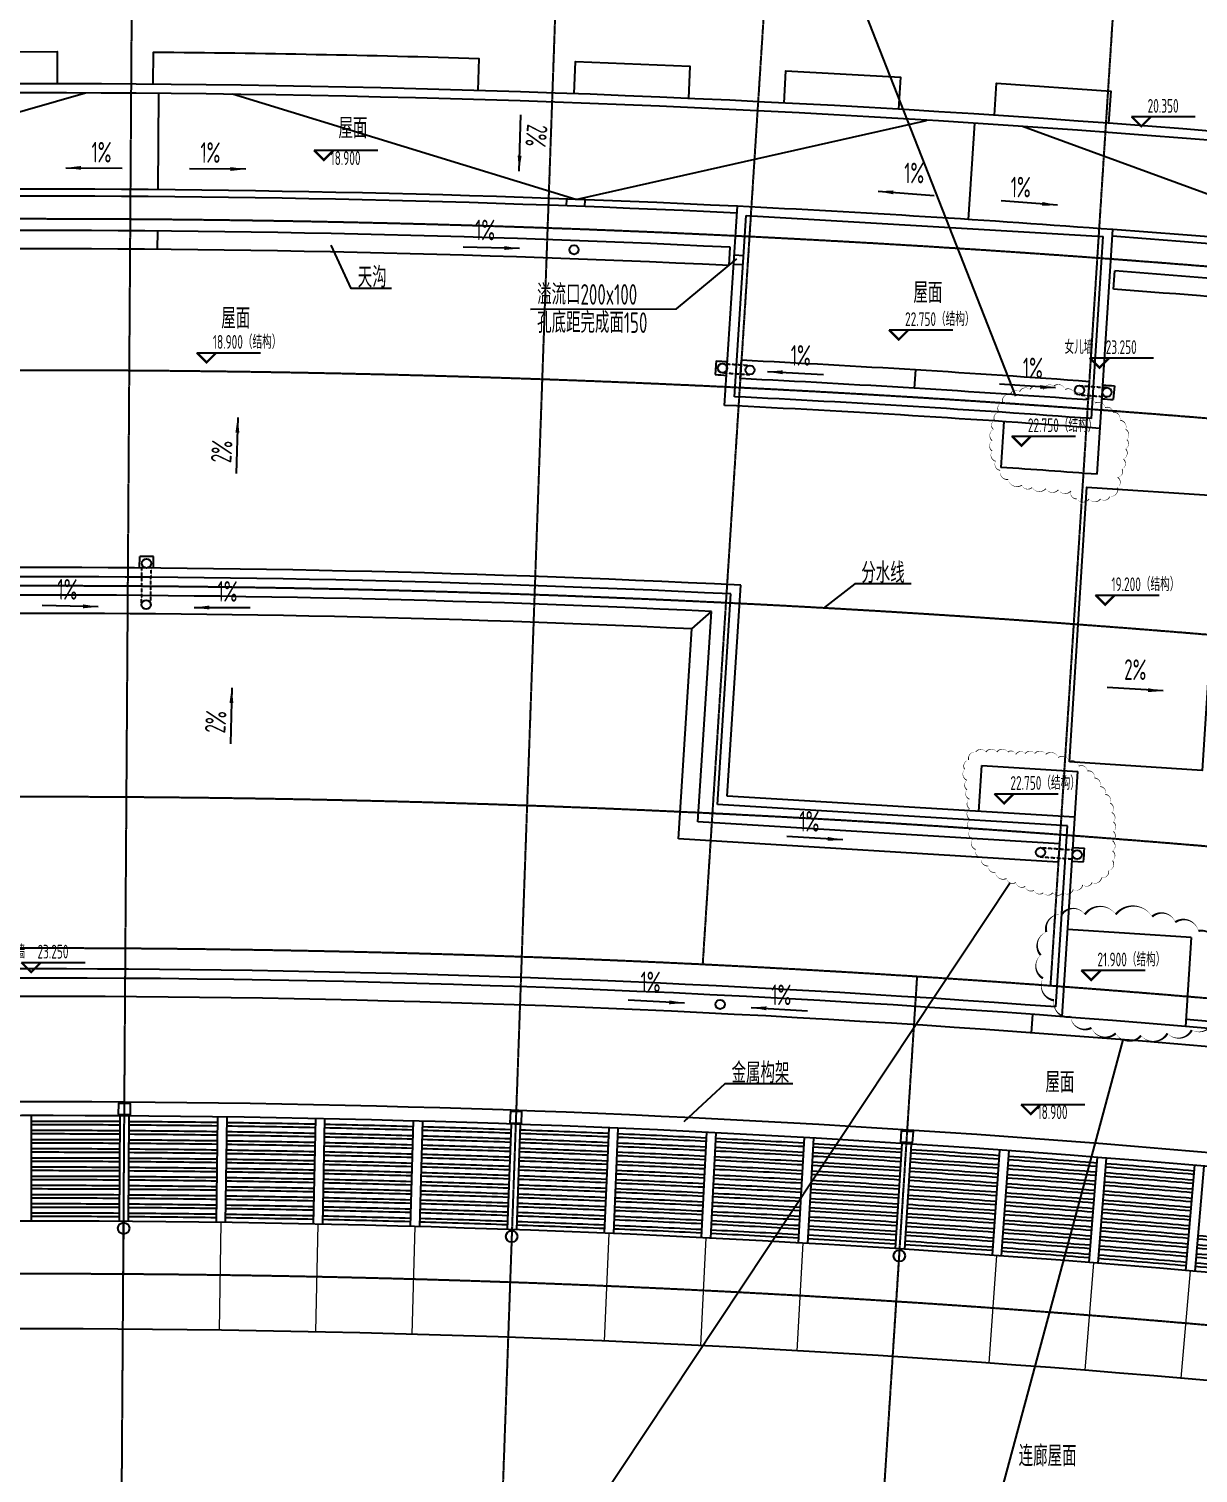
# Model space of a CAD drawing. Header units: millimetres. Extents: x 11677979 to 11902225, y -6694179 to -6308891.
# Drawn here: x 11778660 to 11804155, y -6404823 to -6373334 of the extents above; entities that cross this region are included whole.
import ezdxf
from ezdxf.enums import TextEntityAlignment as Align

# ---------------------------------------------------------------- set-up
doc = ezdxf.new("R2010")
doc.units = ezdxf.units.MM
doc.header["$LTSCALE"] = 10
for name, pattern in [('A2-RG-AXIS$0$CENTER', [2, 1.25, -0.25, 0.25, -0.25]), ('A2-RG-AXIS$0$DOTE', [2.42, 2, -0.2, 0.02, -0.2]), ('A2-RI-RF$0$HIDDEN', [0.375, 0.25, -0.125])]:
    doc.linetypes.add(name, pattern=pattern)
for name, color, linetype in [('A2-RG-AXIS$0$A-GRID', 1, 'A2-RG-AXIS$0$CENTER'), ('A2-RI-RF$0$$0$AUDIT_D_120618114340-341', 1, 'Continuous'), ('A2-RI-RF$0$$2$A-SYMB', 4, 'Continuous'), ('A2-RI-RF$0$A-COLUMN', 9, 'Continuous'), ('A2-RI-RF$0$A-GLAZ', 140, 'Continuous'), ('A2-RI-RF$0$A-HATH', 9, 'Continuous'), ('A2-RI-RF$0$A-ROOF-DRAN', 175, 'Continuous'), ('A2-RI-RF$0$A-ROOF-EDGE', 2, 'Continuous'), ('A2-RI-RF$0$A-SYMB', 4, 'Continuous'), ('A2-RI-RF$0$A-SYMB-AREA', 4, 'Continuous'), ('A2-RI-RF$0$A-SYMB-NAME', 4, 'Continuous'), ('A2-RI-RF$0$an-wall-prht', 2, 'Continuous')]:
    doc.layers.add(name, color=color, linetype=linetype)
doc.layers.add('A2-RI-RF$0$A-DETL-LLIN', color=3, linetype='Continuous', lineweight=5)
doc.layers.add('A2-RI-RF$0$A-DETL-MLIN', color=3, linetype='Continuous', lineweight=9)
doc.styles.add('A2-RI-RF$0$$0$XD2008', font='xd-hzs.shx', dxfattribs={"width": 0.7, "bigfont": 'xd-hztxt.shx'})
doc.styles.add('A2-RI-RF$0$ECADI', font='hzs.shx', dxfattribs={"width": 0.7, "bigfont": 'hztxt.shx'})

# ---------------------------------------------------------------- blocks, each defined once
blk = doc.blocks.new('A2-RG-AXIS')
at = {"layer": 'A2-RG-AXIS$0$A-GRID', "linetype": 'A2-RG-AXIS$0$DOTE'}
for p, q in [((11795338.9, -6362795.8), (11793349.7, -6393734.2)), ((11802922, -6363265.7), (11800933.1, -6394199.2)), ((11780668.1, -6408085.3), (11780940.3, -6367886.2)), ((11790308.6, -6368084.2), (11788882.2, -6408258.9)), ((11797087.9, -6408668.2), (11798031.1, -6393998.6))]:
    blk.add_line(p, q, dxfattribs=at)
for radius, start, end in [(323300, 75.589285, 95.407644), (316700, 75.589285, 95.407644), (313400, 75.589285, 95.407644), (308700, 75.589285, 95.407644), (304100, 75.589285, 95.407644), (300800, 75.589285, 95.407644), (293700, 75.589281, 95.407645)]:
    blk.add_arc((11778730.7, -6694178.7), radius, start, end, dxfattribs=at)
blk = doc.blocks.new('A2-RI-RF$0$5erhfh')
at = {"layer": 'A2-RI-RF$0$A-SYMB-AREA', "style": 'A2-RI-RF$0$ECADI', "width": 0.7}
blk.add_attdef('340M2', text='', height=2.5, dxfattribs=at).set_placement((0, 1.25), align=Align.MIDDLE_LEFT)
at = {"layer": 'A2-RI-RF$0$A-SYMB-NAME', "style": 'A2-RI-RF$0$ECADI', "width": 0.7}
blk.add_attdef('CHINESENAME', (-12.29, 3.09), '', height=4.5, dxfattribs=at)
blk = doc.blocks.new('A2-RI-RF$0$$2$ECADI-TAG-HGHT（国标）')
at = {"color": 1}
blk.add_line((-2.12, 2.12), (11.77, 2.12), dxfattribs=at)
at = {"color": 1, "const_width": 0.5}
blk.add_lwpolyline([(-2.12, 2.12), (0, 0), (2.12, 2.12)], dxfattribs=at)
at = {"style": 'A2-RI-RF$0$$0$XD2008', "width": 0.7}
blk.add_attdef('FL', text='', height=3, dxfattribs=at).set_placement((-2.69, 2.97), align=Align.RIGHT)
for tag, p in [('F.F.L.', (2.28, 2.97)), ('T.O.S.', (2.28, -1.1))]:
    blk.add_attdef(tag, p, '', height=3, dxfattribs=at)
blk = doc.blocks.new('A2-RI-RF$0$5urthfgh')
at = {"layer": 'A2-RI-RF$0$A-COLUMN'}
for points in [[(27831, -1857), (27833, -1607), (28083, -1609), (28081, -1859)], [(36613, -2043), (36622, -1793), (36372, -1784), (36364, -2034)], [(44887, -2455), (44903, -2206), (45153, -2222), (45137, -2471)]]:
    blk.add_lwpolyline(points, close=True, dxfattribs=at)
for centre in [(27940, -4333), (36401, -4512), (44853, -4933)]:
    blk.add_circle(centre, 125, dxfattribs=at)
at = {"layer": 'A2-RI-RF$0$A-DETL-MLIN'}
for p, q in [((27941, -4183), (27925, -6533)), ((30057, -4205), (30025, -6555)), ((32174, -4242), (32124, -6591)), ((34290, -4294), (34224, -6643)), ((36406, -4362), (36323, -6710)), ((38521, -4444), (38421, -6792)), ((40636, -4542), (40519, -6889)), ((42750, -4655), (42616, -7002)), ((44863, -4784), (44712, -7129)), ((46975, -4927), (46807, -7271)), ((49086, -5086), (48901, -7428)), ((51195, -5259), (50994, -7601))]:
    blk.add_line(p, q, dxfattribs=at)
at = {"layer": 'A2-RI-RF$0$A-GLAZ'}
for radius, start, end in [(297025, 89.6313, 90.00408), (296950, 89.63131, 90.00407), (296825, 89.63131, 90.00406), (297025, 89.21995, 89.59272), (296950, 89.21995, 89.59272), (296950, 88.8086, 89.18136), (297025, 88.80859, 89.18137), (296950, 88.39724, 88.77001), (297025, 88.39724, 88.77001), (296950, 87.98589, 88.35865), (297025, 87.98588, 88.35866), (297025, 87.57453, 87.9473), (296750, 89.63132, 90.00406), (296625, 89.63133, 90.00405), (296550, 89.63133, 90.00404), (296550, 89.21998, 89.59269), (296625, 89.21997, 89.59269), (296825, 89.21996, 89.59271), (296750, 89.21996, 89.5927), (296550, 88.80862, 89.18134), (296625, 88.80862, 89.18134), (296750, 88.80861, 89.18135), (296825, 88.8086, 89.18135), (296625, 88.39726, 88.76999), (296750, 88.39725, 88.76999), (296825, 88.39725, 88.77), (296750, 87.9859, 88.35864), (296825, 87.98589, 88.35864), (296750, 87.57455, 87.94728), (296825, 87.57454, 87.94729), (296950, 87.57453, 87.9473), (296825, 87.16319, 87.53593), (296950, 87.16318, 87.53594), (297025, 87.16317, 87.53595), (296950, 86.75182, 87.12459), (297025, 86.75182, 87.12459), (297025, 86.34046, 86.71324), (296425, 89.63134, 90.00404), (296350, 89.63134, 90.00403), (296225, 89.63135, 90.00402), (296225, 89.22, 89.59267), (296425, 89.21998, 89.59268), (296350, 89.21999, 89.59268), (296225, 88.80864, 89.18131), (296350, 88.80864, 89.18132), (296425, 88.80863, 89.18133), (296350, 88.39728, 88.76997), (296425, 88.39728, 88.76997), (296550, 88.39727, 88.76998), (296350, 87.98593, 88.35861), (296425, 87.98592, 88.35862), (296550, 87.98591, 88.35863), (296625, 87.98591, 88.35863), (296425, 87.57457, 87.94726), (296550, 87.57456, 87.94727), (296625, 87.57455, 87.94728), (296550, 87.1632, 87.53592), (296625, 87.1632, 87.53592), (296750, 87.16319, 87.53593), (296625, 86.75184, 87.12457), (296750, 86.75184, 87.12458), (296825, 86.75183, 87.12458), (296750, 86.34048, 86.71322), (296825, 86.34048, 86.71323), (296950, 86.34047, 86.71323), (296825, 85.92912, 86.30187), (296950, 85.92911, 86.30188), (297025, 85.92911, 86.30188), (297025, 85.51775, 85.89053), (296150, 89.63136, 90.00402), (296025, 89.63137, 90.00401), (295950, 89.63137, 90.00401), (295950, 89.22002, 89.59265), (296025, 89.22001, 89.59266), (296150, 89.22, 89.59266), (295950, 88.80866, 89.1813), (296025, 88.80866, 89.1813), (296150, 88.80865, 89.18131), (295950, 88.39731, 88.76994), (296025, 88.3973, 88.76995), (296150, 88.39729, 88.76995), (296225, 88.39729, 88.76996), (296025, 87.98595, 88.35859), (296150, 87.98594, 88.3586), (296225, 87.98593, 88.3586), (296150, 87.57458, 87.94725), (296225, 87.57458, 87.94725), (296350, 87.57457, 87.94726), (296225, 87.16322, 87.5359), (296350, 87.16322, 87.5359), (296425, 87.16321, 87.53591), (296350, 86.75186, 87.12455), (296425, 86.75186, 87.12455), (296550, 86.75185, 87.12456), (296425, 86.3405, 86.7132), (296550, 86.34049, 86.71321), (296625, 86.34049, 86.71321), (296550, 85.92914, 86.30185), (296625, 85.92913, 86.30186), (296750, 85.92913, 86.30187), (296750, 85.51777, 85.89051), (296825, 85.51777, 85.89052), (296950, 85.51776, 85.89052), (296825, 85.10641, 85.47916), (296950, 85.1064, 85.47917), (297025, 85.1064, 85.47917), (295825, 89.63138, 90.004), (295750, 89.63138, 90.00399), (295625, 89.63139, 90.00398), (295625, 89.22004, 89.59263), (295825, 89.22002, 89.59264), (295750, 89.22003, 89.59264), (295625, 88.80868, 89.18127), (295750, 88.80867, 89.18128), (295825, 88.80867, 89.18129), (295750, 88.39732, 88.76993), (295825, 88.39731, 88.76993), (295750, 87.98597, 88.35857), (295825, 87.98596, 88.35858), (295950, 87.98595, 88.35859), (295825, 87.57461, 87.94722), (295950, 87.5746, 87.94723), (296025, 87.57459, 87.94724), (295950, 87.16324, 87.53588), (296025, 87.16324, 87.53588), (296150, 87.16323, 87.53589), (295950, 86.75189, 87.12452), (296025, 86.75188, 87.12453), (296150, 86.75188, 87.12454), (296225, 86.75187, 87.12454), (296150, 86.34052, 86.71318), (296225, 86.34052, 86.71319), (296350, 86.34051, 86.71319), (296225, 85.92916, 86.30183), (296350, 85.92915, 86.30184), (296425, 85.92915, 86.30184), (296350, 85.5178, 85.89049), (296425, 85.51779, 85.89049), (296550, 85.51779, 85.8905), (296625, 85.51778, 85.8905), (296550, 85.10643, 85.47914), (296625, 85.10643, 85.47915), (296750, 85.10642, 85.47916), (295550, 89.6314, 90.00398), (295425, 89.6314, 90.00397), (295350, 89.63141, 90.00397), (295350, 89.22006, 89.59261), (295550, 89.22004, 89.59262), (295425, 89.22005, 89.59262), (295350, 88.8087, 89.18126), (295425, 88.8087, 89.18126), (295550, 88.80869, 89.18127), (295350, 88.39735, 88.7699), (295425, 88.39734, 88.76991), (295550, 88.39733, 88.76992), (295625, 88.39733, 88.76992), (295425, 87.98599, 88.35855), (295550, 87.98598, 88.35856), (295625, 87.98597, 88.35857), (295550, 87.57462, 87.94721), (295625, 87.57462, 87.94721), (295750, 87.57461, 87.94722), (295550, 87.16327, 87.53585), (295625, 87.16326, 87.53586), (295750, 87.16326, 87.53586), (295825, 87.16325, 87.53587), (295625, 86.75191, 87.1245), (295750, 86.7519, 87.12451), (295825, 86.7519, 87.12451), (295750, 86.34055, 86.71316), (295825, 86.34054, 86.71316), (295950, 86.34053, 86.71317), (296025, 86.34053, 86.71317), (295950, 85.92918, 86.30181), (296025, 85.92917, 86.30182), (296150, 85.92917, 86.30183), (296025, 85.51782, 85.89046), (296150, 85.51781, 85.89047), (296225, 85.51781, 85.89048), (296225, 85.10645, 85.47912), (296350, 85.10644, 85.47913), (296425, 85.10644, 85.47914), (295225, 89.63142, 90.00396), (295150, 89.63142, 90.00395), (295025, 89.63143, 90.00394), (294950, 89.63144, 90.00394), (294950, 89.22008, 89.59258), (295025, 89.22008, 89.59259), (295225, 89.22006, 89.5926), (295150, 89.22007, 89.5926), (295025, 88.80872, 89.18124), (295150, 88.80871, 89.18124), (295225, 88.80871, 89.18125), (295025, 88.39737, 88.76988), (295150, 88.39736, 88.76989), (295225, 88.39735, 88.76989), (295150, 87.986, 88.35853), (295225, 87.986, 88.35854), (295350, 87.98599, 88.35855), (295150, 87.57465, 87.94718), (295225, 87.57465, 87.94718), (295350, 87.57464, 87.94719), (295425, 87.57463, 87.9472), (295225, 87.16329, 87.53583), (295350, 87.16328, 87.53584), (295425, 87.16328, 87.53584), (295350, 86.75193, 87.12448), (295425, 86.75192, 87.12449), (295550, 86.75191, 87.1245), (295425, 86.34057, 86.71313), (295550, 86.34056, 86.71314), (295625, 86.34056, 86.71315), (295550, 85.92921, 86.30179), (295625, 85.9292, 86.30179), (295750, 85.92919, 86.3018), (295825, 85.92919, 86.30181), (295750, 85.51784, 85.89045), (295825, 85.51783, 85.89045), (295950, 85.51782, 85.89046), (295950, 85.10647, 85.4791), (296025, 85.10647, 85.47911), (296150, 85.10646, 85.47912), (294950, 88.80873, 89.18123), (294950, 88.39737, 88.76988), (294950, 87.98602, 88.35852), (295025, 87.98601, 88.35853), (294950, 87.57466, 87.94717), (295025, 87.57466, 87.94717), (294950, 87.16331, 87.53581), (295025, 87.1633, 87.53582), (295150, 87.1633, 87.53583), (295025, 86.75195, 87.12446), (295150, 86.75194, 87.12447), (295225, 86.75194, 87.12448), (295150, 86.34059, 86.71312), (295225, 86.34058, 86.71312), (295350, 86.34057, 86.71313), (295350, 85.92922, 86.30177), (295425, 85.92921, 86.30178), (295425, 85.51786, 85.89042), (295550, 85.51785, 85.89043), (295625, 85.51785, 85.89044), (295550, 85.1065, 85.47908), (295625, 85.10649, 85.47908), (295750, 85.10648, 85.47909), (295825, 85.10648, 85.4791), (294950, 86.75195, 87.12446), (294950, 86.3406, 86.7131), (295025, 86.34059, 86.71311), (294950, 85.92924, 86.30175), (295025, 85.92924, 86.30175), (295150, 85.92923, 86.30176), (295225, 85.92923, 86.30177), (295150, 85.51788, 85.89041), (295225, 85.51787, 85.89041), (295350, 85.51786, 85.89042), (295225, 85.10652, 85.47906), (295350, 85.10651, 85.47907), (295425, 85.1065, 85.47907), (295425, 84.69515, 85.06772), (295550, 84.69514, 85.06772), (295625, 84.69514, 85.06773), (294950, 85.51789, 85.89039), (295025, 85.51789, 85.8904), (294950, 85.10654, 85.47904), (295025, 85.10653, 85.47904), (295150, 85.10652, 85.47905), (295150, 84.69517, 85.0677), (295225, 84.69516, 85.0677), (295350, 84.69515, 85.06771), (294950, 84.69518, 85.06768), (295025, 84.69518, 85.06769)]:
    blk.add_arc((25944, -299026), radius, start, end, dxfattribs=at)
at = {"layer": 'A2-RI-RF$0$an-wall-prht'}
for p, q in [((25923, -1876), (25924, -4176)), ((27856, -1882), (27841, -4182)), ((28056, -1884), (28041, -4184)), ((29990, -1904), (29957, -4203)), ((30190, -1906), (30157, -4206)), ((32123, -1940), (32074, -4240)), ((32323, -1945), (32274, -4244)), ((34255, -1992), (34190, -4291)), ((34455, -1998), (34390, -4297)), ((36388, -2060), (36306, -4358)), ((36588, -2067), (36506, -4365)), ((38519, -2142), (38421, -4440)), ((38719, -2151), (38621, -4449)), ((40651, -2240), (40536, -4537)), ((40850, -2250), (40736, -4547)), ((42781, -2354), (42650, -4650)), ((42981, -2365), (42850, -4661)), ((44911, -2482), (44763, -4777)), ((45110, -2495), (44963, -4790)), ((47039, -2626), (46875, -4920)), ((47239, -2640), (47074, -4934)), ((49166, -2785), (48986, -5078)), ((49366, -2801), (49185, -5093)), ((51293, -2959), (51096, -5251)), ((51492, -2976), (51295, -5268))]:
    blk.add_line(p, q, dxfattribs=at)
for centre, radius, start, end in [((25943, -299026), 297150, 76.9335, 94.06187), ((25944, -299026), 297450, 76.99055, 94.00515), ((25944, -299026), 294850, 76.49368, 94.50202), ((25944, -299026), 292500, 76.03854, 94.95868)]:
    blk.add_arc(centre, radius, start, end, dxfattribs=at)
blk = doc.blocks.new('A2-RI-RF')
at = {"layer": 'A2-RI-RF$0$$0$AUDIT_D_120618114340-341'}
for p, q in [((11789348.9, -6376432.7), (11789386.6, -6375205.8)), ((11779467, -6376364.2), (11780694.4, -6376372.8)), ((11783388.5, -6376392.7), (11782161, -6376386.4)), ((11797178.2, -6376874.7), (11798402, -6376968.9)), ((11801088.1, -6377176.6), (11799864.1, -6377084.8)), ((11789358.7, -6378122.4), (11788131.7, -6378090.5)), ((11794762.3, -6380806.7), (11795988.3, -6380867.2)), ((11801047.6, -6381161.7), (11799822.9, -6381079.8)), ((11783213.5, -6381803.9), (11783183.6, -6383031)), ((11780174.7, -6385933.7), (11778947.5, -6385907.8)), ((11782261.1, -6385952.6), (11783488.6, -6385948.8)), ((11783083, -6387698.5), (11783053.1, -6388925.6)), ((11803395.5, -6387770), (11802170.2, -6387696.5)), ((11796409.2, -6391016.9), (11795184.1, -6390940.9)), ((11792955.1, -6394573.4), (11791729.2, -6394512.5)), ((11794410.3, -6394671.3), (11795635.5, -6394744.9))]:
    blk.add_line(p, q, dxfattribs=at)
at = {"layer": 'A2-RI-RF$0$$0$AUDIT_D_120618114340-341', "extrusion": (0, 0, -1)}
for points in [[(-11789403.2, -6376101.7), (-11789319.1, -6376098.6), (-11789348.7, -6376436.6)], [(-11779799.8, -6376322.5), (-11779799.8, -6376406.6), (-11779463.1, -6376364.3)], [(-11783056.2, -6376346.9), (-11783055.2, -6376431), (-11783392.4, -6376392.8)], [(-11797513.1, -6376856.3), (-11797507.2, -6376940.3), (-11797174.2, -6376874.5)], [(-11800759.8, -6377107.8), (-11800753, -6377191.7), (-11801092, -6377177)], [(-11789027.5, -6378069.8), (-11789024.8, -6378153.8), (-11789362.7, -6378122.6)], [(-11795096.6, -6380779.1), (-11795093, -6380863.1), (-11794758.4, -6380806.6)], [(-11800712.9, -6381183.5), (-11800718, -6381099.5), (-11801051.5, -6381161.9)], [(-11783249.5, -6382137.4), (-11783165.3, -6382135.9), (-11783213.5, -6381800)], [(-11779843.2, -6385882.7), (-11779840.9, -6385966.8), (-11780178.6, -6385933.9)], [(-11782593.5, -6385907.5), (-11782594.3, -6385991.7), (-11782257.2, -6385952.7)], [(-11783119, -6388032), (-11783034.9, -6388030.5), (-11783083.1, -6387694.6)], [(-11803060.9, -6387794.1), (-11803065.4, -6387710.1), (-11803399.4, -6387770.2)], [(-11796080, -6390952.3), (-11796074.3, -6391036.3), (-11796413.1, -6391017.2)], [(-11792620.8, -6394600.9), (-11792624.5, -6394516.9), (-11792959, -6394573.6)], [(-11794744.9, -6394647.3), (-11794740.3, -6394731.3), (-11794406.4, -6394671.1)]]:
    blk.add_solid(points, dxfattribs=at)
at = {"layer": 'A2-RI-RF$0$A-HATH'}
for p, q in [((11772363.2, -6376892.6), (11779892.4, -6374730.8)), ((11781477.6, -6376840.7), (11781495.7, -6374740.7)), ((11790589.6, -6377050.4), (11783099, -6374758.6)), ((11790589.6, -6377050.4), (11798231.6, -6375329.1)), ((11799150.6, -6377490.3), (11799286, -6375390.7)), ((11807683.1, -6378152.3), (11800325.6, -6375463.9)), ((11790383.8, -6377193), (11790389.4, -6377043)), ((11790783.5, -6377207.9), (11790789.2, -6377057.9))]:
    blk.add_line(p, q, dxfattribs=at)
at = {"layer": 'A2-RI-RF$0$A-HATH', "linetype": 'A2-RI-RF$0$HIDDEN'}
for p, q in [((11781118.4, -6385887.7), (11781124.9, -6385088)), ((11781318.4, -6385889.3), (11781324.8, -6385089.6)), ((11800726.1, -6391186), (11801424.8, -6391231.7)), ((11800713.1, -6391385.6), (11801411.8, -6391431.2))]:
    blk.add_line(p, q, dxfattribs=at)
for centre, radius, start, end in [((11803181.7, -6240385.3), 140560.7, 266.16926, 266.413604), ((11803195.9, -6240171.2), 140975.2, 266.169402, 266.413875), ((11812123.9, -6240948.2), 140560.7, 265.697217, 265.941561), ((11812139.3, -6240734.1), 140975.2, 265.696947, 265.94142)]:
    blk.add_arc(centre, radius, start, end, dxfattribs=at)
at = {"layer": 'A2-RI-RF$0$A-ROOF-DRAN'}
for p, q in [((11781465.9, -6378140.6), (11781470.2, -6377740.6)), ((11793928.1, -6378494.3), (11793953.9, -6378095.1)), ((11802310.5, -6379009.6), (11802336.1, -6378610.4)), ((11793643.1, -6380571.9), (11793626.4, -6380871.5)), ((11794171.1, -6380959.1), (11794196.8, -6380559.8)), ((11797991.7, -6380770), (11797964.2, -6381169.1)), ((11801754.5, -6381425), (11801783.8, -6381026.1)), ((11802330.6, -6381117.3), (11802306, -6381416.3)), ((11781074.9, -6385087.6), (11781076.9, -6384837.6)), ((11781374.8, -6385090), (11781376.9, -6384840)), ((11793118.8, -6386414.9), (11793544.1, -6386034.6)), ((11793249.2, -6390621.9), (11793544.1, -6386034.6)), ((11792824.3, -6390996.7), (11793118.8, -6386414.9)), ((11801132.2, -6391102.8), (11793249.2, -6390621.9)), ((11801106.5, -6391502), (11792824.3, -6390996.7)), ((11801132.2, -6391102.8), (11801106.5, -6391502)), ((11801428, -6391181.8), (11801677.5, -6391198)), ((11801408.5, -6391481.1), (11801658, -6391497.4)), ((11800525.2, -6395222.1), (11800554.2, -6394823.2))]:
    blk.add_line(p, q, dxfattribs=at)
for centre in [(11790548.2, -6378149.6), (11793784.4, -6380731.7), (11794383.6, -6380770.5), (11801567.7, -6381212), (11802168.7, -6381256.1), (11781225.7, -6384988.8), (11781218.4, -6385888.5), (11800719.6, -6391285.8), (11801518.1, -6391338), (11793732.6, -6394604.1)]:
    blk.add_circle(centre, 100, dxfattribs=at)
for centre, radius, start, end in [((11778730.7, -6694178.7), 316450, 87.242651, 93.96887), ((11778730.7, -6694178.7), 316050, 87.243854, 93.968137), ((11778730.7, -6694178.7), 316450, 77.263451, 85.722076), ((11778730.7, -6694178.7), 316050, 84.141711, 85.721318), ((11814688.4, -6065173.3), 316100, 266.18253, 266.227847), ((11778730.7, -6694178.7), 314000, 85.789695, 87.176759), ((11814688.4, -6065173.3), 316400, 266.183123, 266.228397), ((11778730.7, -6694178.7), 313600, 85.789695, 87.177851), ((11824775.3, -6065815.1), 316100, 265.882007, 265.928291), ((11824775.3, -6065815.1), 316400, 265.882424, 265.927698), ((11778730.7, -6694178.7), 309350, 89.509891, 89.565455), ((11778730.7, -6694178.7), 308500, 87.247739, 93.954159), ((11778730.7, -6694178.7), 308700, 85.762642, 87.135763), ((11778730.7, -6694178.7), 308100, 87.323338, 93.954159), ((11492974.2, -6371206.5), 309350, 356.239145, 356.294709), ((11778730.7, -6694178.7), 299750, 77.098571, 93.898358)]:
    blk.add_arc(centre, radius, start, end, dxfattribs=at)
at = {"layer": 'A2-RI-RF$0$A-ROOF-EDGE'}
for p, q in [((11793830.7, -6381543.2), (11794112.1, -6377201.4)), ((11794043.4, -6381353.3), (11794299.3, -6377404.5)), ((11794299.3, -6377404.5), (11802083.6, -6377862.4)), ((11801950.9, -6383044), (11802293.7, -6377711.3)), ((11801830.7, -6381831.7), (11802083.6, -6377862.4)), ((11794242.5, -6378281.2), (11794042.9, -6378268.2)), ((11794229.6, -6378480.8), (11794030, -6378467.8)), ((11799918.4, -6381896.7), (11799854.3, -6382894.6)), ((11793674.1, -6390247), (11793969.4, -6385654.8)), ((11793886.6, -6390059.6), (11794182, -6385465.2)), ((11799374.6, -6390394.5), (11799438.7, -6389396.5)), ((11799438.7, -6389396.5), (11801534.6, -6389524.4)), ((11801190.9, -6394870.2), (11801534.6, -6389524.4)), ((11801470.4, -6390522.3), (11793886.6, -6390059.6)), ((11801307.9, -6390712.8), (11793674.1, -6390247)), ((11801054.1, -6394659.5), (11801307.9, -6390712.8)), ((11804007.2, -6393143.9), (11801313, -6392970.7)), ((11804007.2, -6393143.9), (11803882.4, -6395084.4))]:
    blk.add_line(p, q, dxfattribs=at)
for points in [[(11776780.5, -6374534.7), (11776776.5, -6373834.7), (11779276.5, -6373829.2), (11779275.6, -6374529.2)], [(11790550.5, -6374747.3), (11790576.6, -6374047.8), (11793074.5, -6374150), (11793043.4, -6374849.3)], [(11795132.7, -6374949.8), (11795168.9, -6374250.8), (11797665.1, -6374388.8), (11797624, -6375087.6)], [(11799713.8, -6375218.2), (11799759.9, -6374519.7), (11802253.9, -6374693.6), (11802202.8, -6375391.7)], [(11801347.9, -6389315.4), (11801732.3, -6383327.7), (11804626.4, -6383513.8), (11804241.4, -6389501.4), (11801347.9, -6389315.4)]]:
    blk.add_lwpolyline(points, dxfattribs=at)
blk.add_lwpolyline([(11781371.5, -6374539.6), (11781377.5, -6373839.7, -0.0055388), (11788473.4, -6373976.9), (11788452.4, -6374676.6)], format="xyb", dxfattribs=at)
for centre, radius, start, end in [((11778730.7, -6694178.7), 319650, 76.756883, 94.239677), ((11778730.7, -6694178.7), 319450, 76.756883, 94.239677), ((11778729.8, -6694178.8), 317350, 87.222766, 93.970354), ((11778729.8, -6694178.8), 317200, 87.223207, 93.970081), ((11778487.2, -6693816.1), 317000, 85.693068, 87.174765), ((11778729.8, -6694178.8), 317350, 76.923875, 85.741033), ((11778729.8, -6694178.8), 317200, 77.207179, 85.740758), ((11778730.7, -6694178.7), 313000, 85.733779, 87.234827), ((11778730.7, -6694178.7), 313200, 85.770329, 87.197633), ((11778730.7, -6694178.7), 312000, 85.731896, 86.117894), ((11778730.7, -6694178.7), 308900, 87.172336, 93.991807), ((11778730.7, -6694178.7), 309100, 87.134709, 93.955093), ((11778730.7, -6694178.7), 300350, 85.737578, 93.975972), ((11778730.7, -6694178.7), 300150, 85.193143, 94.958671), ((11779033.9, -6691537.4), 297491.9, 82.054384, 85.208682), ((11778729.8, -6694178.8), 300300, 82.066588, 85.193485)]:
    blk.add_arc(centre, radius, start, end, dxfattribs=at)
at = {"layer": 'A2-RI-RF$0$A-SYMB'}
for points in [[(11786565.1, -6378992.6), (11785686.1, -6378990.8), (11785253.7, -6378051.3)], [(11789598.3, -6379444), (11792784.6, -6379436.4), (11794098.1, -6378350.8)], [(11797902.1, -6385435.5), (11796666.8, -6385435.5), (11795985.6, -6385961.3)], [(11795314.7, -6396338.3), (11793838.1, -6396338.3), (11792938.1, -6397166.3)]]:
    blk.add_lwpolyline(points, dxfattribs=at)
at = {"layer": 'Defpoints', "color": 6}
for p, q in [((11800180.2, -6381340.3), (11790534.9, -6356764.3)), ((11800055, -6391955.7), (11780272.5, -6421755.7)), ((11802511, -6395373.5), (11795774, -6420364.9))]:
    blk.add_line(p, q, dxfattribs=at)
for points in [[(11800784.4, -6381196.1, 0, 20, 0.5205671), (11800486, -6381196.1, 0, 20, 0.5205671), (11800486, -6381196.1, 0, 20, 0.5205671), (11800262.2, -6381245.8, 0, 20, 0.5205671), (11800262.2, -6381245.8, 0, 20, 0.5205671), (11800063.3, -6381295.5, 0, 20, 0.5205671), (11800063.3, -6381295.5, 0, 20, 0.5205671), (11799889.3, -6381469.4, 0, 20, 0.5205671), (11799889.3, -6381469.4, 0, 20, 0.5205671), (11799814.7, -6381693, 0, 20, 0.5205671), (11799814.7, -6381693, 0, 20, 0.5205671), (11799715.2, -6381866.9, 0, 20, 0.5205671), (11799715.2, -6381866.9, 0, 20, 0.5205671), (11799690.4, -6382065.6, 0, 20, 0.5205671), (11799690.4, -6382065.6, 0, 20, 0.5205671), (11799665.5, -6382314, 0, 20, 0.5205671), (11799665.5, -6382314, 0, 20, 0.5205671), (11799665.5, -6382537.6, 0, 20, 0.5205671), (11799665.5, -6382537.6, 0, 20, 0.5205671), (11799740.1, -6382761.2, 0, 20, 0.5205671), (11799740.1, -6382761.2, 0, 20, 0.5205671), (11799839.5, -6382959.9, 0, 20, 0.5205671), (11799839.5, -6382959.9, 0, 20, 0.5205671), (11800013.6, -6383158.6, 0, 20, 0.5205671), (11800013.6, -6383158.6, 0, 20, 0.5205671), (11800312, -6383282.8, 0, 20, 0.5205671), (11800312, -6383282.8, 0, 20, 0.5205671), (11800535.7, -6383332.5, 0, 20, 0.5205671), (11800535.7, -6383332.5, 0, 20, 0.5205671), (11800834.1, -6383357.4, 0, 20, 0.5205671), (11800834.1, -6383357.4, 0, 20, 0.5205671), (11801107.6, -6383382.2, 0, 20, 0.5205671), (11801107.6, -6383382.2, 0, 20, 0.5205671), (11801381.1, -6383407, 0, 20, 0.5205671), (11801381.1, -6383407, 0, 20, 0.5205671), (11801505.4, -6383580.9, 0, 20, 0.5205671), (11801505.4, -6383580.9, 0, 20, 0.5205671), (11801778.9, -6383580.9, 0, 20, 0.5205671), (11801778.9, -6383580.9, 0, 20, 0.5205671), (11802027.6, -6383580.9, 0, 20, 0.5205671), (11802027.6, -6383580.9, 0, 20, 0.5205671), (11802226.5, -6383531.3, 0, 20, 0.5205671), (11802226.5, -6383531.3, 0, 20, 0.5205671), (11802400.5, -6383332.5, 0, 20, 0.5205671), (11802400.5, -6383332.5, 0, 20, 0.5205671), (11802400.5, -6383108.9, 0, 20, 0.5205671), (11802400.5, -6383108.9, 0, 20, 0.5205671), (11802500, -6382935, 0, 20, 0.5205671), (11802500, -6382935, 0, 20, 0.5205671), (11802524.9, -6382711.5, 0, 20, 0.5205671), (11802524.9, -6382711.5, 0, 20, 0.5205671), (11802574.6, -6382487.9, 0, 20, 0.5205671), (11802574.6, -6382487.9, 0, 20, 0.5205671), (11802599.5, -6382289.2, 0, 20, 0.5205671), (11802599.5, -6382289.2, 0, 20, 0.5205671), (11802574.6, -6382065.6, 0, 20, 0.5205671), (11802574.6, -6382065.6, 0, 20, 0.5205671), (11802450.3, -6381866.9, 0, 20, 0.5205671), (11802450.3, -6381866.9, 0, 20, 0.5205671), (11802301.1, -6381693, 0, 20, 0.5205671), (11802301.1, -6381693, 0, 20, 0.5205671), (11802127, -6381593.6, 0, 20, 0.5205671), (11802127, -6381593.6, 0, 20, 0.5205671), (11801903.3, -6381494.2, 0, 20, 0.5205671), (11801903.3, -6381494.2, 0, 20, 0.5205671), (11801704.4, -6381394.9, 0, 20, 0.5205671), (11801704.4, -6381394.9, 0, 20, 0.5205671), (11801455.7, -6381295.5, 0, 20, 0.5205671), (11801455.7, -6381295.5, 0, 20, 0.5205671), (11801256.8, -6381196.1, 0, 20, 0.5205671), (11801256.8, -6381196.1, 0, 20, 0.5205671), (11801008.2, -6381121.6, 0, 20, 0.5205671), (11801008.2, -6381121.6, 0, 20, 0.5205671), (11800784.4, -6381196.1, 0, 0, 0)], [(11800008.7, -6389100.8, 0, 20, 0.5205671), (11799768.7, -6389100.8, 0, 20, 0.5205671), (11799768.7, -6389100.8, 0, 20, 0.5205671), (11799528.6, -6389100.8, 0, 20, 0.5205671), (11799528.6, -6389100.8, 0, 20, 0.5205671), (11799305.6, -6389100.8, 0, 20, 0.5205671), (11799305.6, -6389100.8, 0, 20, 0.5205671), (11799151.3, -6389272.2, 0, 20, 0.5205671), (11799151.3, -6389272.2, 0, 20, 0.5205671), (11799065.6, -6389477.8, 0, 20, 0.5205671), (11799065.6, -6389477.8, 0, 20, 0.5205671), (11799117, -6389717.6, 0, 20, 0.5205671), (11799117, -6389717.6, 0, 20, 0.5205671), (11799117, -6389923.2, 0, 20, 0.5205671), (11799117, -6389923.2, 0, 20, 0.5205671), (11799168.5, -6390128.8, 0, 20, 0.5205671), (11799168.5, -6390128.8, 0, 20, 0.5205671), (11799168.5, -6390334.4, 0, 20, 0.5205671), (11799168.5, -6390334.4, 0, 20, 0.5205671), (11799185.6, -6390574.3, 0, 20, 0.5205671), (11799185.6, -6390574.3, 0, 20, 0.5205671), (11799185.6, -6390797, 0, 20, 0.5205671), (11799185.6, -6390797, 0, 20, 0.5205671), (11799237, -6391002.6, 0, 20, 0.5205671), (11799237, -6391002.6, 0, 20, 0.5205671), (11799305.6, -6391225.3, 0, 20, 0.5205671), (11799305.6, -6391225.3, 0, 20, 0.5205671), (11799425.7, -6391396.7, 0, 20, 0.5205671), (11799425.7, -6391396.7, 0, 20, 0.5205671), (11799580, -6391585.1, 0, 20, 0.5205671), (11799580, -6391585.1, 0, 20, 0.5205671), (11799734.3, -6391722.2, 0, 20, 0.5205671), (11799734.3, -6391722.2, 0, 20, 0.5205671), (11799974.4, -6391859.3, 0, 20, 0.5205671), (11799974.4, -6391859.3, 0, 20, 0.5205671), (11800180.2, -6391944.9, 0, 20, 0.5205671), (11800180.2, -6391944.9, 0, 20, 0.5205671), (11800386, -6392030.6, 0, 20, 0.5205671), (11800386, -6392030.6, 0, 20, 0.5205671), (11800574.6, -6392116.3, 0, 20, 0.5205671), (11800574.6, -6392116.3, 0, 20, 0.5205671), (11800780.4, -6392167.7, 0, 20, 0.5205671), (11800780.4, -6392167.7, 0, 20, 0.5205671), (11800986.2, -6392167.7, 0, 20, 0.5205671), (11800986.2, -6392167.7, 0, 20, 0.5205671), (11801209.1, -6392167.7, 0, 20, 0.5205671), (11801209.1, -6392167.7, 0, 20, 0.5205671), (11801432.1, -6392099.1, 0, 20, 0.5205671), (11801432.1, -6392099.1, 0, 20, 0.5205671), (11801637.8, -6391996.3, 0, 20, 0.5205671), (11801637.8, -6391996.3, 0, 20, 0.5205671), (11801843.6, -6391944.9, 0, 20, 0.5205671), (11801843.6, -6391944.9, 0, 20, 0.5205671), (11802049.4, -6391842.1, 0, 20, 0.5205671), (11802049.4, -6391842.1, 0, 20, 0.5205671), (11802203.7, -6391687.9, 0, 20, 0.5205671), (11802203.7, -6391687.9, 0, 20, 0.5205671), (11802289.5, -6391465.2, 0, 20, 0.5205671), (11802289.5, -6391465.2, 0, 20, 0.5205671), (11802289.5, -6391259.6, 0, 20, 0.5205671), (11802289.5, -6391259.6, 0, 20, 0.5205671), (11802289.5, -6391036.9, 0, 20, 0.5205671), (11802289.5, -6391036.9, 0, 20, 0.5205671), (11802306.6, -6390831.3, 0, 20, 0.5205671), (11802306.6, -6390831.3, 0, 20, 0.5205671), (11802306.6, -6390625.7, 0, 20, 0.5205671), (11802306.6, -6390625.7, 0, 20, 0.5205671), (11802272.3, -6390420.1, 0, 20, 0.5205671), (11802272.3, -6390420.1, 0, 20, 0.5205671), (11802238, -6390214.5, 0, 20, 0.5205671), (11802238, -6390214.5, 0, 20, 0.5205671), (11802135.1, -6390026, 0, 20, 0.5205671), (11802135.1, -6390026, 0, 20, 0.5205671), (11802015.1, -6389854.7, 0, 20, 0.5205671), (11802015.1, -6389854.7, 0, 20, 0.5205671), (11801895.1, -6389666.2, 0, 20, 0.5205671), (11801895.1, -6389666.2, 0, 20, 0.5205671), (11801740.7, -6389512, 0, 20, 0.5205671), (11801740.7, -6389512, 0, 20, 0.5205671), (11801552.1, -6389409.2, 0, 20, 0.5205671), (11801552.1, -6389409.2, 0, 20, 0.5205671), (11801346.3, -6389306.4, 0, 20, 0.5205671), (11801346.3, -6389306.4, 0, 20, 0.5205671), (11801106.2, -6389220.8, 0, 20, 0.5205671), (11801106.2, -6389220.8, 0, 20, 0.5205671), (11800831.9, -6389152.2, 0, 20, 0.5205671), (11800831.9, -6389152.2, 0, 20, 0.5205671), (11800591.8, -6389135.1, 0, 20, 0.5205671), (11800591.8, -6389135.1, 0, 20, 0.5205671), (11800386, -6389135.1, 0, 20, 0.5205671), (11800386, -6389135.1, 0, 20, 0.5205671), (11800180.2, -6389152.2, 0, 20, 0.5205671), (11800180.2, -6389152.2, 0, 20, 0.5205671), (11800008.7, -6389100.8, 0, 0, 0)], [(11802358.9, -6392641.6, 0, 50, 0.5205671), (11801685.9, -6392641.6, 0, 50, 0.5205671), (11801685.9, -6392641.6, 0, 50, 0.5205671), (11801181.2, -6392641.6, 0, 50, 0.5205671), (11801181.2, -6392641.6, 0, 50, 0.5205671), (11800844.7, -6393025.8, 0, 50, 0.5205671), (11800844.7, -6393025.8, 0, 50, 0.5205671), (11800724.5, -6393530.1, 0, 50, 0.5205671), (11800724.5, -6393530.1, 0, 50, 0.5205671), (11800772.6, -6394034.4, 0, 50, 0.5205671), (11800772.6, -6394034.4, 0, 50, 0.5205671), (11801012.9, -6394514.7, 0, 50, 0.5205671), (11801012.9, -6394514.7, 0, 50, 0.5205671), (11801373.4, -6394874.9, 0, 50, 0.5205671), (11801373.4, -6394874.9, 0, 50, 0.5205671), (11801830.1, -6395115.1, 0, 50, 0.5205671), (11801830.1, -6395115.1, 0, 50, 0.5205671), (11802358.9, -6395235.1, 0, 50, 0.5205671), (11802358.9, -6395235.1, 0, 50, 0.5205671), (11802911.7, -6395283.2, 0, 50, 0.5205671), (11802911.7, -6395283.2, 0, 50, 0.5205671), (11803488.6, -6395235.1, 0, 50, 0.5205671), (11803488.6, -6395235.1, 0, 50, 0.5205671), (11804017.3, -6395163.1, 0, 50, 0.5205671), (11804017.3, -6395163.1, 0, 50, 0.5205671), (11804498.1, -6394923, 0, 50, 0.5205671)], [(11804546.1, -6393362, 0, 50, 0.5205671), (11804161.6, -6393001.8, 0, 50, 0.5205671), (11804161.6, -6393001.8, 0, 50, 0.5205671), (11803656.8, -6392809.7, 0, 50, 0.5205671), (11803656.8, -6392809.7, 0, 50, 0.5205671), (11803152.1, -6392689.7, 0, 50, 0.5205671), (11803152.1, -6392689.7, 0, 50, 0.5205671), (11802358.9, -6392641.6, 0, 0, 0)]]:
    blk.add_lwpolyline(points, format="xyseb", dxfattribs=at)
ref = blk.add_blockref('A2-RI-RF$0$5erhfh', (11786296.6, -6378356.1), dxfattribs=dict(xscale=100, yscale=100, zscale=100))
ref.add_attrib('CHINESENAME', '屋面', (11785411.3, -6375721.7), dxfattribs={"layer": 'A2-RI-RF$0$A-SYMB-NAME', "height": 450, "style": 'A2-RI-RF$0$ECADI', "width": 0.7})
ref = blk.add_blockref('A2-RI-RF$0$5erhfh', (11789125.7, -6375896.6), dxfattribs=dict(xscale=99.99999999968377, yscale=99.99999999968377, zscale=99.99999999968377, rotation=264.2338512096314))
ref.add_attrib('CHINESENAME', '2%%%', (11789528, -6375399.4), dxfattribs={"layer": 'A2-RI-RF$0$A-SYMB-NAME', "height": 450, "rotation": 264.23385, "style": 'A2-RI-RF$0$ECADI', "width": 0.7})
ref = blk.add_blockref('A2-RI-RF$0$5erhfh', (11780557.8, -6376599.6), dxfattribs=dict(xscale=99.99999999968374, yscale=99.99999999968374, zscale=99.99999999968374, rotation=359.5617199320547))
ref.add_attrib('CHINESENAME', '1%%%', (11780025.4, -6376245.2), dxfattribs={"layer": 'A2-RI-RF$0$A-SYMB-NAME', "height": 450, "rotation": 359.56172, "style": 'A2-RI-RF$0$ECADI', "width": 0.7})
ref = blk.add_blockref('A2-RI-RF$0$5erhfh', (11782932.5, -6376607.2), dxfattribs=dict(xscale=99.99999999968374, yscale=99.99999999968374, zscale=99.99999999968374, rotation=359.5617199320547))
ref.add_attrib('CHINESENAME', '1%%%', (11782400, -6376252.9), dxfattribs={"layer": 'A2-RI-RF$0$A-SYMB-NAME', "height": 450, "rotation": 359.56172, "style": 'A2-RI-RF$0$ECADI', "width": 0.7})
ref = blk.add_blockref('A2-RI-RF$0$5erhfh', (11798278.9, -6377053.1), dxfattribs=dict(xscale=99.99999999968374, yscale=99.99999999968374, zscale=99.99999999968374, rotation=359.5617199320547))
ref.add_attrib('CHINESENAME', '1%%%', (11797746.4, -6376698.8), dxfattribs={"layer": 'A2-RI-RF$0$A-SYMB-NAME', "height": 450, "rotation": 359.56172, "style": 'A2-RI-RF$0$ECADI', "width": 0.7})
ref = blk.add_blockref('A2-RI-RF$0$5erhfh', (11800601.5, -6377360.8), dxfattribs=dict(xscale=99.99999999968374, yscale=99.99999999968374, zscale=99.99999999968374, rotation=359.5617199320547))
ref.add_attrib('CHINESENAME', '1%%%', (11800069, -6377006.5), dxfattribs={"layer": 'A2-RI-RF$0$A-SYMB-NAME', "height": 450, "rotation": 359.56172, "style": 'A2-RI-RF$0$ECADI', "width": 0.7})
ref = blk.add_blockref('A2-RI-RF$0$5erhfh', (11788922.3, -6378295.3), dxfattribs=dict(xscale=99.99999999968374, yscale=99.99999999968374, zscale=99.99999999968374, rotation=359.5617199320547))
ref.add_attrib('CHINESENAME', '1%%%', (11788389.8, -6377941), dxfattribs={"layer": 'A2-RI-RF$0$A-SYMB-NAME', "height": 450, "rotation": 359.56172, "style": 'A2-RI-RF$0$ECADI', "width": 0.7})
ref = blk.add_blockref('A2-RI-RF$0$5erhfh', (11787060.5, -6379282.9), dxfattribs=dict(xscale=100, yscale=100, zscale=100))
ref.add_attrib('CHINESENAME', '天沟', (11785831.3, -6378974.1), dxfattribs={"layer": 'A2-RI-RF$0$A-SYMB-NAME', "height": 450, "style": 'A2-RI-RF$0$ECADI', "width": 0.7})
ref = blk.add_blockref('A2-RI-RF$0$5erhfh', (11790972.7, -6379657.2), dxfattribs=dict(xscale=100, yscale=100, zscale=100))
ref.add_attrib('CHINESENAME', '溢流口200x100', (11789743.5, -6379348.4), dxfattribs={"layer": 'A2-RI-RF$0$A-SYMB-NAME', "height": 450, "style": 'A2-RI-RF$0$ECADI', "width": 0.7})
ref = blk.add_blockref('A2-RI-RF$0$5erhfh', (11798833.7, -6381944.9), dxfattribs=dict(xscale=100, yscale=100, zscale=100))
ref.add_attrib('CHINESENAME', '屋面', (11797948.4, -6379310.5), dxfattribs={"layer": 'A2-RI-RF$0$A-SYMB-NAME', "height": 450, "style": 'A2-RI-RF$0$ECADI', "width": 0.7})
ref = blk.add_blockref('A2-RI-RF$0$5erhfh', (11783740.2, -6382503.3), dxfattribs=dict(xscale=100, yscale=100, zscale=100))
ref.add_attrib('CHINESENAME', '屋面', (11782854.9, -6379868.9), dxfattribs={"layer": 'A2-RI-RF$0$A-SYMB-NAME', "height": 450, "style": 'A2-RI-RF$0$ECADI', "width": 0.7})
ref = blk.add_blockref('A2-RI-RF$0$5erhfh', (11790972.7, -6380272.3), dxfattribs=dict(xscale=100, yscale=100, zscale=100))
ref.add_attrib('CHINESENAME', '孔底距完成面150', (11789743.5, -6379963.5), dxfattribs={"layer": 'A2-RI-RF$0$A-SYMB-NAME', "height": 450, "style": 'A2-RI-RF$0$ECADI', "width": 0.7})
ref = blk.add_blockref('A2-RI-RF$0$5erhfh', (11795805.1, -6381030.9), dxfattribs=dict(xscale=99.99999999968374, yscale=99.99999999968374, zscale=99.99999999968374, rotation=359.5617199320547))
ref.add_attrib('CHINESENAME', '1%%%', (11795272.6, -6380676.6), dxfattribs={"layer": 'A2-RI-RF$0$A-SYMB-NAME', "height": 450, "rotation": 359.56172, "style": 'A2-RI-RF$0$ECADI', "width": 0.7})
ref = blk.add_blockref('A2-RI-RF$0$5erhfh', (11800865.6, -6381304), dxfattribs=dict(xscale=99.99999999968374, yscale=99.99999999968374, zscale=99.99999999968374, rotation=359.5617199320547))
ref.add_attrib('CHINESENAME', '1%%%', (11800333.2, -6380949.7), dxfattribs={"layer": 'A2-RI-RF$0$A-SYMB-NAME', "height": 450, "rotation": 359.56172, "style": 'A2-RI-RF$0$ECADI', "width": 0.7})
ref = blk.add_blockref('A2-RI-RF$0$5erhfh', (11783458.5, -6382294.8), dxfattribs=dict(xscale=99.99999999968371, yscale=99.99999999968371, zscale=99.99999999968371, rotation=86.13002932403784))
ref.add_attrib('CHINESENAME', '2%%%', (11783072.9, -6382805.1), dxfattribs={"layer": 'A2-RI-RF$0$A-SYMB-NAME', "height": 450, "rotation": 86.13003, "style": 'A2-RI-RF$0$ECADI', "width": 0.7})
ref = blk.add_blockref('A2-RI-RF$0$5erhfh', (11798041.2, -6385727.6), dxfattribs=dict(xscale=100, yscale=100, zscale=100))
ref.add_attrib('CHINESENAME', '分水线', (11796812, -6385418.8), dxfattribs={"layer": 'A2-RI-RF$0$A-SYMB-NAME', "height": 450, "style": 'A2-RI-RF$0$ECADI', "width": 0.7})
ref = blk.add_blockref('A2-RI-RF$0$5erhfh', (11779813.4, -6386131.1), dxfattribs=dict(xscale=99.99999999968374, yscale=99.99999999968374, zscale=99.99999999968374, rotation=359.5617199320547))
ref.add_attrib('CHINESENAME', '1%%%', (11779280.9, -6385776.8), dxfattribs={"layer": 'A2-RI-RF$0$A-SYMB-NAME', "height": 450, "rotation": 359.56172, "style": 'A2-RI-RF$0$ECADI', "width": 0.7})
ref = blk.add_blockref('A2-RI-RF$0$5erhfh', (11783303.9, -6386177), dxfattribs=dict(xscale=99.99999999968374, yscale=99.99999999968374, zscale=99.99999999968374, rotation=359.5617199320547))
ref.add_attrib('CHINESENAME', '1%%%', (11782771.4, -6385822.6), dxfattribs={"layer": 'A2-RI-RF$0$A-SYMB-NAME', "height": 450, "rotation": 359.56172, "style": 'A2-RI-RF$0$ECADI', "width": 0.7})
ref = blk.add_blockref('A2-RI-RF$0$5erhfh', (11803074.8, -6387882.5), dxfattribs=dict(xscale=99.99999999968374, yscale=99.99999999968374, zscale=99.99999999968374, rotation=359.5617199320547))
ref.add_attrib('CHINESENAME', '2%%%', (11802542.3, -6387528.1), dxfattribs={"layer": 'A2-RI-RF$0$A-SYMB-NAME', "height": 450, "rotation": 359.56172, "style": 'A2-RI-RF$0$ECADI', "width": 0.7})
ref = blk.add_blockref('A2-RI-RF$0$5erhfh', (11783328, -6388189.4), dxfattribs=dict(xscale=99.99999999968371, yscale=99.99999999968371, zscale=99.99999999968371, rotation=86.13002932403784))
ref.add_attrib('CHINESENAME', '2%%%', (11782942.4, -6388699.7), dxfattribs={"layer": 'A2-RI-RF$0$A-SYMB-NAME', "height": 450, "rotation": 86.13003, "style": 'A2-RI-RF$0$ECADI', "width": 0.7})
ref = blk.add_blockref('A2-RI-RF$0$5erhfh', (11795994.2, -6391187.9), dxfattribs=dict(xscale=99.99999999968374, yscale=99.99999999968374, zscale=99.99999999968374, rotation=359.5617199320547))
ref.add_attrib('CHINESENAME', '1%%%', (11795461.7, -6390833.6), dxfattribs={"layer": 'A2-RI-RF$0$A-SYMB-NAME', "height": 450, "rotation": 359.56172, "style": 'A2-RI-RF$0$ECADI', "width": 0.7})
ref = blk.add_blockref('A2-RI-RF$0$5erhfh', (11792529.8, -6394689.8), dxfattribs=dict(xscale=99.99999999968374, yscale=99.99999999968374, zscale=99.99999999968374, rotation=359.5617199320547))
ref.add_attrib('CHINESENAME', '1%%%', (11791997.3, -6394335.5), dxfattribs={"layer": 'A2-RI-RF$0$A-SYMB-NAME', "height": 450, "rotation": 359.56172, "style": 'A2-RI-RF$0$ECADI', "width": 0.7})
ref = blk.add_blockref('A2-RI-RF$0$5erhfh', (11795380.6, -6394972.4), dxfattribs=dict(xscale=99.99999999968374, yscale=99.99999999968374, zscale=99.99999999968374, rotation=359.5617199320547))
ref.add_attrib('CHINESENAME', '1%%%', (11794848.1, -6394618.1), dxfattribs={"layer": 'A2-RI-RF$0$A-SYMB-NAME', "height": 450, "rotation": 359.56172, "style": 'A2-RI-RF$0$ECADI', "width": 0.7})
blk.add_blockref('A2-RI-RF$0$5urthfgh', (11752786.6, -6395152.1))
ref = blk.add_blockref('A2-RI-RF$0$5erhfh', (11795212.5, -6396630.4), dxfattribs=dict(xscale=100, yscale=100, zscale=100))
ref.add_attrib('CHINESENAME', '金属构架', (11793983.3, -6396321.6), dxfattribs={"layer": 'A2-RI-RF$0$A-SYMB-NAME', "height": 450, "style": 'A2-RI-RF$0$ECADI', "width": 0.7})
ref = blk.add_blockref('A2-RI-RF$0$5erhfh', (11801711.9, -6399159), dxfattribs=dict(xscale=100, yscale=100, zscale=100))
ref.add_attrib('CHINESENAME', '屋面', (11800826.6, -6396524.6), dxfattribs={"layer": 'A2-RI-RF$0$A-SYMB-NAME', "height": 450, "style": 'A2-RI-RF$0$ECADI', "width": 0.7})
ref = blk.add_blockref('A2-RI-RF$0$5erhfh', (11801128.2, -6407308.7), dxfattribs=dict(xscale=100, yscale=100, zscale=100))
ref.add_attrib('CHINESENAME', '连廊屋面', (11800242.9, -6404674.3), dxfattribs={"layer": 'A2-RI-RF$0$A-SYMB-NAME', "height": 450, "style": 'A2-RI-RF$0$ECADI', "width": 0.7})
at = {"layer": 'A2-RI-RF$0$$2$A-SYMB'}
ref = blk.add_blockref('A2-RI-RF$0$$2$ECADI-TAG-HGHT（国标）', (11802916.6, -6375458.6), dxfattribs=dict(at, xscale=100, yscale=100, zscale=100))
ref.add_attrib('F.F.L.', '20.350', (11803054.2, -6375161.9), dxfattribs={"layer": '0', "height": 300, "style": 'A2-RI-RF$0$$0$XD2008', "width": 0.7})
ref = blk.add_blockref('A2-RI-RF$0$$2$ECADI-TAG-HGHT（国标）', (11785091, -6376191.5), dxfattribs=dict(at, xscale=100, yscale=100, zscale=100))
ref.add_attrib('T.O.S.', '18.900', (11785237.9, -6376301.9), dxfattribs={"layer": '0', "height": 300, "style": 'A2-RI-RF$0$$0$XD2008', "width": 0.7})
ref = blk.add_blockref('A2-RI-RF$0$$2$ECADI-TAG-HGHT（国标）', (11797628.1, -6380108.6), dxfattribs=dict(at, xscale=100, yscale=100, zscale=100))
ref.add_attrib('F.F.L.', '22.750（结构）', (11797765.7, -6379811.9), dxfattribs={"layer": '0', "height": 300, "style": 'A2-RI-RF$0$$0$XD2008', "width": 0.7})
ref = blk.add_blockref('A2-RI-RF$0$$2$ECADI-TAG-HGHT（国标）', (11782534.6, -6380605.6), dxfattribs=dict(at, xscale=100, yscale=100, zscale=100))
ref.add_attrib('F.F.L.', '18.900（结构）', (11782672.2, -6380308.9), dxfattribs={"layer": '0', "height": 300, "style": 'A2-RI-RF$0$$0$XD2008', "width": 0.7})
ref = blk.add_blockref('A2-RI-RF$0$$2$ECADI-TAG-HGHT（国标）', (11802003.3, -6380719.6), dxfattribs=dict(at, xscale=100, yscale=100, zscale=100))
ref.add_attrib('F.F.L.', '23.250', (11802140.9, -6380422.9), dxfattribs={"layer": '0', "height": 300, "style": 'A2-RI-RF$0$$0$XD2008', "width": 0.7})
ref.add_attrib('FL', '女儿墙', dxfattribs={"layer": '0', "height": 300, "style": 'A2-RI-RF$0$$0$XD2008', "width": 0.7}).set_placement((11801872, -6380422.1), align=Align.RIGHT)
ref = blk.add_blockref('A2-RI-RF$0$$2$ECADI-TAG-HGHT（国标）', (11800305.7, -6382422.2), dxfattribs=dict(at, xscale=100, yscale=100, zscale=100))
ref.add_attrib('F.F.L.', '22.750（结构）', (11800443.3, -6382125.5), dxfattribs={"layer": '0', "height": 300, "style": 'A2-RI-RF$0$$0$XD2008', "width": 0.7})
ref = blk.add_blockref('A2-RI-RF$0$$2$ECADI-TAG-HGHT（国标）', (11802128.3, -6385889.7), dxfattribs=dict(at, xscale=100, yscale=100, zscale=100))
ref.add_attrib('F.F.L.', '19.200（结构）', (11802266, -6385593), dxfattribs={"layer": '0', "height": 300, "style": 'A2-RI-RF$0$$0$XD2008', "width": 0.7})
ref = blk.add_blockref('A2-RI-RF$0$$2$ECADI-TAG-HGHT（国标）', (11799924.6, -6390222.1), dxfattribs=dict(at, xscale=100, yscale=100, zscale=100))
ref.add_attrib('F.F.L.', '22.750（结构）', (11800062.2, -6389925.3), dxfattribs={"layer": '0', "height": 300, "style": 'A2-RI-RF$0$$0$XD2008', "width": 0.7})
ref = blk.add_blockref('A2-RI-RF$0$$2$ECADI-TAG-HGHT（国标）', (11778710.1, -6393899.8), dxfattribs=dict(at, xscale=100, yscale=100, zscale=100))
ref.add_attrib('F.F.L.', '23.250', (11778847.8, -6393603), dxfattribs={"layer": '0', "height": 300, "style": 'A2-RI-RF$0$$0$XD2008', "width": 0.7})
ref.add_attrib('FL', '女儿墙', dxfattribs={"layer": '0', "height": 300, "style": 'A2-RI-RF$0$$0$XD2008', "width": 0.7}).set_placement((11778578.8, -6393602.3), align=Align.RIGHT)
ref = blk.add_blockref('A2-RI-RF$0$$2$ECADI-TAG-HGHT（国标）', (11801822.4, -6394070.9), dxfattribs=dict(at, xscale=100, yscale=100, zscale=100))
ref.add_attrib('F.F.L.', '21.900（结构）', (11801960, -6393774.1), dxfattribs={"layer": '0', "height": 300, "style": 'A2-RI-RF$0$$0$XD2008', "width": 0.7})
ref = blk.add_blockref('A2-RI-RF$0$$2$ECADI-TAG-HGHT（国标）', (11800506.2, -6396994.4), dxfattribs=dict(at, xscale=100, yscale=100, zscale=100))
ref.add_attrib('T.O.S.', '18.900', (11800653.1, -6397104.9), dxfattribs={"layer": '0', "height": 300, "style": 'A2-RI-RF$0$$0$XD2008', "width": 0.7})
at = {"layer": 'A2-RI-RF$0$A-DETL-LLIN'}
blk.add_blockref('A2-RG-AXIS', (0, 0), dxfattribs=at)

msp = doc.modelspace()

# ---------------------------------------------------------------- block references
for name in ['A2-RI-RF', 'A2-RG-AXIS']:
    msp.add_blockref(name, (0, 0))

doc.saveas('drawing.dxf')
